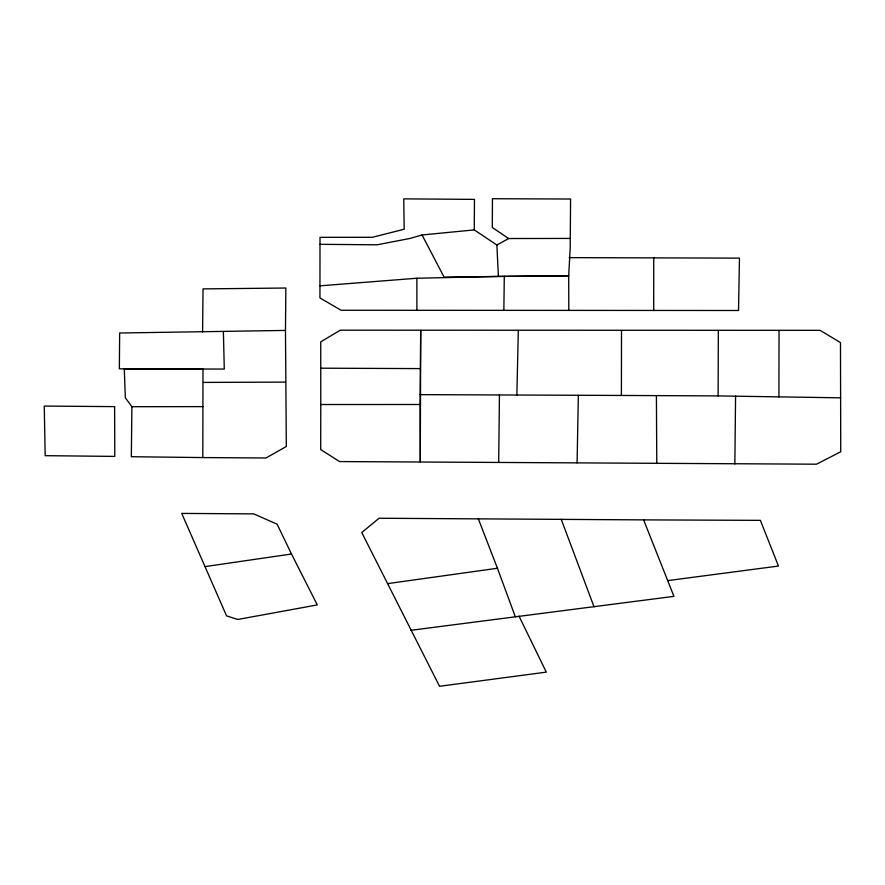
<?xml version="1.0" encoding="UTF-8"?>
<svg xmlns="http://www.w3.org/2000/svg" width="885" height="885" viewBox="0 0 885 885"><rect width="100%" height="100%" fill="white"/><g stroke="black" fill="none" stroke-linecap="round" stroke-linejoin="round"><path stroke-width="1.33" d="M285.479 330.426L286.32 446.494L266.009 457.987L202.82 457.567L202.975 369.023L119.364 368.824L119.652 333.003L285.479 330.426L285.844 288.023L203.041 288.897L202.588 331.941M569.155 257.635L739.462 258.121L738.521 310.491L341.101 310.259L319.939 297.935L320.016 237.346L372.386 237.291L404.18 229.237L403.759 198.871L474.46 199.379L474.272 229.901L496.872 245.012L498.41 276.441L568.701 275.777L570.206 247.866L570.571 199.025L492.447 198.716L492.314 227.5L508.665 238.53L569.896 238.43M320.768 404.522L320.713 449.569L339.552 461.572L816.479 464.194L840.75 451.781L840.473 342.572L820.096 330.337L340.36 330.182L320.735 341.864L320.768 404.522L420.109 404.5L420.298 461.926L420.696 330.47L420.109 404.5M653.705 310.613L653.716 257.723M840.595 397.83L718.133 395.916L621.403 395.451L621.513 330.592M718.133 395.916L718.332 330.747M778.922 396.967L779.032 330.658M223.385 331.886L224.292 369.056L124.298 368.912L125.316 397.741L131.887 406.702L131.334 456.715L202.82 457.567M734.849 463.961L735.579 396.104M498.686 462.313L499.45 394.953L621.403 395.451M503.853 310.502L504.295 276.374L568.701 275.777L568.801 310.513M577.097 462.844L578.336 395.429M516.862 395.197L518.311 330.47M496.872 245.012L508.665 238.53M474.272 229.901L422.068 234.968L410.02 238.441L377.198 244.802L320.06 244.315M410.839 630.308L673.95 596.357L643.605 519.882L379.057 518.245L361.755 532.527L439.535 686.284L546.31 672.135L519.03 616.148M205.01 566.621L291.497 554.01L317.284 604.92L237.722 619.478L226.56 615.86L181.724 513.411L253.763 513.886L277.116 524.197L291.497 554.01M387.907 583.58L497.436 568.258L515.302 616.712M668.02 580.571L778.468 566.057L760.37 520.358L643.605 519.882M320.049 285.822L416.879 278.233L498.41 276.441M504.295 276.374L444.082 277.138L422.068 234.968M203.473 382.42L285.435 382.11M131.887 406.702L202.886 406.624M321.078 368.193L420.353 368.602M420.054 394.633L499.45 394.953M478.221 518.555L497.436 568.258M561.201 519.218L594.034 606.811M656.404 395.562L656.781 463.53M416.879 278.233L416.901 310.104M114.619 406.624L44.25 406.071L45.179 455.675L114.784 456.406L114.619 406.624"/></g></svg>
